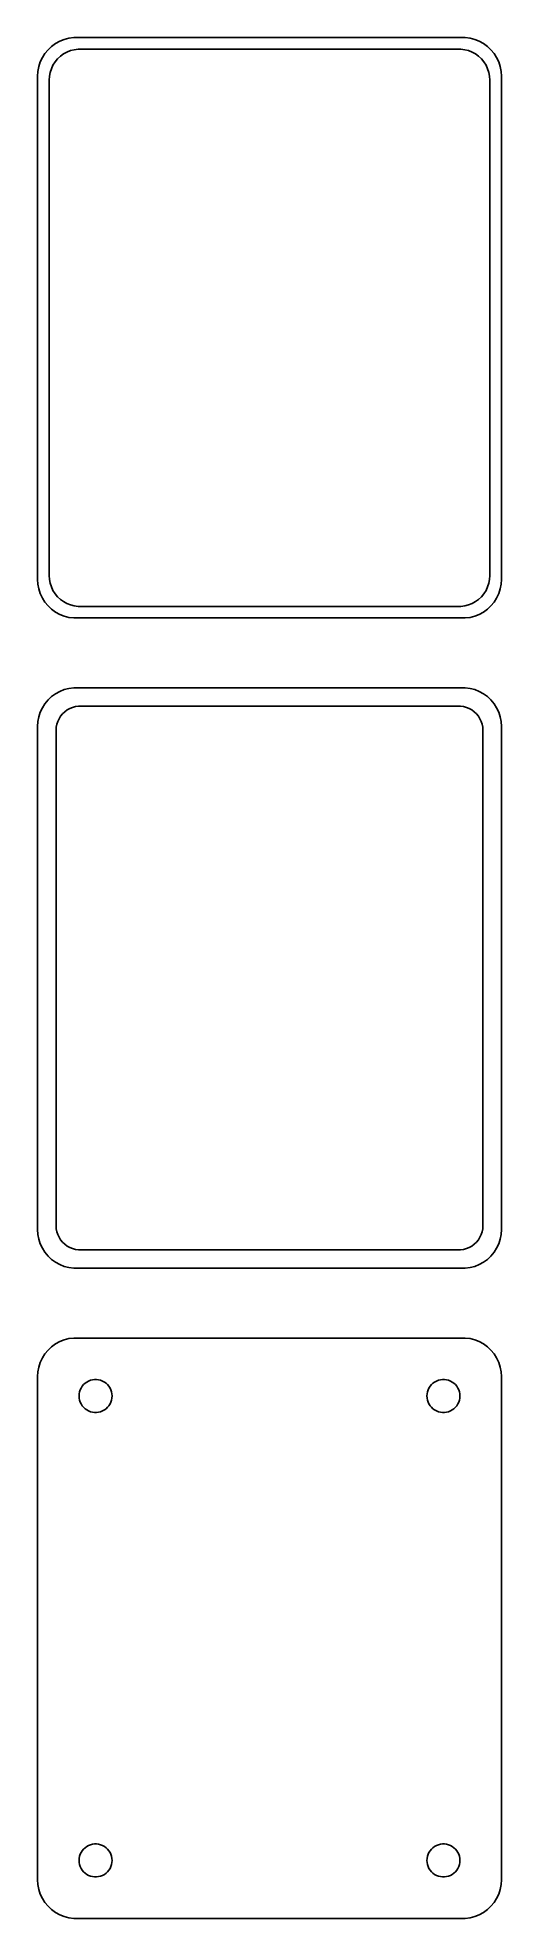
# Model space of a CAD drawing. Header units: metres. Extents: x -30 to 30, y 215 to 457.
import ezdxf

# ---------------------------------------------------------------- set-up
doc = ezdxf.new("R2010")
doc.units = ezdxf.units.M

msp = doc.modelspace()

# ---------------------------------------------------------------- linework, layer by layer
for p, q in [((-27.1289, 457.024), (-27.6791, 456.722)), ((-26.5451, 457.255), (-27.1289, 457.024)), ((-25.9369, 457.411), (-26.5451, 457.255)), ((-25.3139, 457.49), (-25.9369, 457.411)), ((25.3139, 457.49), (-25.3139, 457.49)), ((25.9369, 457.411), (25.3139, 457.49)), ((26.5451, 457.255), (25.9369, 457.411)), ((27.1289, 457.024), (26.5451, 457.255)), ((27.6791, 456.722), (27.1289, 457.024)), ((-29.3815, 454.909), (-29.6489, 454.341)), ((-29.0451, 455.439), (-29.3815, 454.909)), ((-28.6448, 455.923), (-29.0451, 455.439)), ((-28.1871, 456.353), (-28.6448, 455.923)), ((-27.6791, 456.722), (-28.1871, 456.353)), ((-27.7361, 454.351), (-27.4159, 454.738)), ((-27.4159, 454.738), (-27.0497, 455.082)), ((-27.0497, 455.082), (-26.6433, 455.377)), ((-26.6433, 455.377), (-26.2031, 455.619)), ((-26.2031, 455.619), (-25.7361, 455.804)), ((-25.7361, 455.804), (-25.2495, 455.929)), ((-25.2495, 455.929), (-24.7512, 455.992)), ((-24.7512, 455.992), (24.7512, 455.992)), ((24.7512, 455.992), (25.2495, 455.929)), ((25.2495, 455.929), (25.7361, 455.804)), ((25.7361, 455.804), (26.2031, 455.619)), ((26.2031, 455.619), (26.6433, 455.377)), ((26.6433, 455.377), (27.0497, 455.082)), ((27.0497, 455.082), (27.4159, 454.738)), ((27.4159, 454.738), (27.7361, 454.351)), ((28.1871, 456.353), (27.6791, 456.722)), ((28.6448, 455.923), (28.1871, 456.353)), ((29.0451, 455.439), (28.6448, 455.923)), ((29.3815, 454.909), (29.0451, 455.439)), ((29.6489, 454.341), (29.3815, 454.909)), ((-29.9606, 453.127), (-30, 452.5)), ((-30, 452.5), (-30, 387.5)), ((-29.8429, 453.743), (-29.9606, 453.127)), ((-29.6489, 454.341), (-29.8429, 453.743)), ((-28.5, 452), (-28.4684, 452.501)), ((-28.5, 388), (-28.5, 452)), ((-28.4684, 452.501), (-28.3743, 452.995)), ((-28.3743, 452.995), (-28.2191, 453.472)), ((-28.2191, 453.472), (-28.0052, 453.927)), ((-28.0052, 453.927), (-27.7361, 454.351)), ((27.7361, 454.351), (28.0052, 453.927)), ((28.0052, 453.927), (28.2191, 453.472)), ((28.2191, 453.472), (28.3743, 452.995)), ((28.3743, 452.995), (28.4684, 452.501)), ((28.4684, 452.501), (28.5, 452)), ((28.5, 452), (28.5, 388)), ((29.8429, 453.743), (29.6489, 454.341)), ((29.9606, 453.127), (29.8429, 453.743)), ((30, 452.5), (29.9606, 453.127)), ((30, 387.5), (30, 452.5)), ((-30, 387.5), (-29.9606, 386.873)), ((-29.9606, 386.873), (-29.8429, 386.257)), ((-28.4684, 387.499), (-28.5, 388)), ((-28.3743, 387.005), (-28.4684, 387.499)), ((-28.2191, 386.528), (-28.3743, 387.005)), ((-28.0052, 386.073), (-28.2191, 386.528)), ((28.2191, 386.528), (28.0052, 386.073)), ((28.3743, 387.005), (28.2191, 386.528)), ((28.4684, 387.499), (28.3743, 387.005)), ((28.5, 388), (28.4684, 387.499)), ((29.8429, 386.257), (29.9606, 386.873)), ((29.9606, 386.873), (30, 387.5)), ((-29.8429, 386.257), (-29.6489, 385.659)), ((-29.6489, 385.659), (-29.3815, 385.091)), ((-29.3815, 385.091), (-29.0451, 384.561)), ((-29.0451, 384.561), (-28.6448, 384.077)), ((-28.6448, 384.077), (-28.1871, 383.647)), ((-27.7361, 385.649), (-28.0052, 386.073)), ((-27.4159, 385.262), (-27.7361, 385.649)), ((-27.0497, 384.918), (-27.4159, 385.262)), ((-26.6433, 384.623), (-27.0497, 384.918)), ((-26.2031, 384.381), (-26.6433, 384.623)), ((-25.7361, 384.196), (-26.2031, 384.381)), ((-25.2495, 384.071), (-25.7361, 384.196)), ((-24.7512, 384.008), (-25.2495, 384.071)), ((24.7512, 384.008), (-24.7512, 384.008)), ((25.2495, 384.071), (24.7512, 384.008)), ((25.7361, 384.196), (25.2495, 384.071)), ((26.2031, 384.381), (25.7361, 384.196)), ((26.6433, 384.623), (26.2031, 384.381)), ((27.0497, 384.918), (26.6433, 384.623)), ((27.4159, 385.262), (27.0497, 384.918)), ((27.7361, 385.649), (27.4159, 385.262)), ((28.0052, 386.073), (27.7361, 385.649)), ((28.1871, 383.647), (28.6448, 384.077)), ((28.6448, 384.077), (29.0451, 384.561)), ((29.0451, 384.561), (29.3815, 385.091)), ((29.3815, 385.091), (29.6489, 385.659)), ((29.6489, 385.659), (29.8429, 386.257)), ((-28.1871, 383.647), (-27.6791, 383.278)), ((-27.6791, 383.278), (-27.1289, 382.976)), ((-27.1289, 382.976), (-26.5451, 382.745)), ((-26.5451, 382.745), (-25.9369, 382.589)), ((-25.9369, 382.589), (-25.3139, 382.51)), ((-25.3139, 382.51), (25.3139, 382.51)), ((25.3139, 382.51), (25.9369, 382.589)), ((25.9369, 382.589), (26.5451, 382.745)), ((26.5451, 382.745), (27.1289, 382.976)), ((27.1289, 382.976), (27.6791, 383.278)), ((27.6791, 383.278), (28.1871, 383.647)), ((-28.6448, 371.923), (-29.0451, 371.439)), ((-28.1871, 372.353), (-28.6448, 371.923)), ((-27.6791, 372.722), (-28.1871, 372.353)), ((-27.1289, 373.024), (-27.6791, 372.722)), ((-26.5451, 373.255), (-27.1289, 373.024)), ((-25.9369, 373.411), (-26.5451, 373.255)), ((-25.3139, 373.49), (-25.9369, 373.411)), ((25.3139, 373.49), (-25.3139, 373.49)), ((25.9369, 373.411), (25.3139, 373.49)), ((26.5451, 373.255), (25.9369, 373.411)), ((27.1289, 373.024), (26.5451, 373.255)), ((27.6791, 372.722), (27.1289, 373.024)), ((28.1871, 372.353), (27.6791, 372.722)), ((28.6448, 371.923), (28.1871, 372.353)), ((29.0451, 371.439), (28.6448, 371.923)), ((-29.8429, 369.743), (-29.9606, 369.127)), ((-29.6489, 370.341), (-29.8429, 369.743)), ((-29.3815, 370.909), (-29.6489, 370.341)), ((-29.0451, 371.439), (-29.3815, 370.909)), ((-27.3943, 369.146), (-27.2279, 369.5)), ((-27.2279, 369.5), (-27.0184, 369.83)), ((-27.0184, 369.83), (-26.7692, 370.131)), ((-26.7692, 370.131), (-26.4842, 370.399)), ((-26.4842, 370.399), (-26.168, 370.628)), ((-26.168, 370.628), (-25.8254, 370.817)), ((-25.8254, 370.817), (-25.4619, 370.961)), ((-25.4619, 370.961), (-25.0833, 371.058)), ((-25.0833, 371.058), (-24.6954, 371.107)), ((-24.6954, 371.107), (24.6954, 371.107)), ((24.6954, 371.107), (25.0833, 371.058)), ((25.0833, 371.058), (25.4619, 370.961)), ((25.4619, 370.961), (25.8254, 370.817)), ((25.8254, 370.817), (26.168, 370.628)), ((26.168, 370.628), (26.4842, 370.399)), ((26.4842, 370.399), (26.7692, 370.131)), ((26.7692, 370.131), (27.0184, 369.83)), ((27.0184, 369.83), (27.2279, 369.5)), ((27.2279, 369.5), (27.3943, 369.146)), ((29.3815, 370.909), (29.0451, 371.439)), ((29.6489, 370.341), (29.3815, 370.909)), ((29.8429, 369.743), (29.6489, 370.341)), ((29.9606, 369.127), (29.8429, 369.743)), ((-29.9606, 369.127), (-30, 368.5)), ((-30, 368.5), (-30, 303.5)), ((-27.6129, 368), (-27.5884, 368.39)), ((-27.6129, 304), (-27.6129, 368)), ((-27.5884, 368.39), (-27.5151, 368.774)), ((-27.5151, 368.774), (-27.3943, 369.146)), ((27.3943, 369.146), (27.5151, 368.774)), ((27.5151, 368.774), (27.5884, 368.39)), ((27.5884, 368.39), (27.6129, 368)), ((27.6129, 368), (27.6129, 304)), ((30, 368.5), (29.9606, 369.127)), ((30, 303.5), (30, 368.5)), ((-27.5884, 303.61), (-27.6129, 304)), ((27.6129, 304), (27.5884, 303.61)), ((-30, 303.5), (-29.9606, 302.873)), ((-29.9606, 302.873), (-29.8429, 302.257)), ((-29.8429, 302.257), (-29.6489, 301.659)), ((-29.6489, 301.659), (-29.3815, 301.091)), ((-27.5151, 303.226), (-27.5884, 303.61)), ((-27.3943, 302.854), (-27.5151, 303.226)), ((-27.2279, 302.5), (-27.3943, 302.854)), ((-27.0184, 302.17), (-27.2279, 302.5)), ((-26.7692, 301.869), (-27.0184, 302.17)), ((-26.4842, 301.601), (-26.7692, 301.869)), ((-26.168, 301.372), (-26.4842, 301.601)), ((-25.8254, 301.183), (-26.168, 301.372)), ((26.168, 301.372), (25.8254, 301.183)), ((26.4842, 301.601), (26.168, 301.372)), ((26.7692, 301.869), (26.4842, 301.601)), ((27.0184, 302.17), (26.7692, 301.869)), ((27.2279, 302.5), (27.0184, 302.17)), ((27.3943, 302.854), (27.2279, 302.5)), ((27.5151, 303.226), (27.3943, 302.854)), ((27.5884, 303.61), (27.5151, 303.226)), ((29.3815, 301.091), (29.6489, 301.659)), ((29.6489, 301.659), (29.8429, 302.257)), ((29.8429, 302.257), (29.9606, 302.873)), ((29.9606, 302.873), (30, 303.5)), ((-29.3815, 301.091), (-29.0451, 300.561)), ((-29.0451, 300.561), (-28.6448, 300.077)), ((-28.6448, 300.077), (-28.1871, 299.647)), ((-28.1871, 299.647), (-27.6791, 299.278)), ((-27.6791, 299.278), (-27.1289, 298.976)), ((-27.1289, 298.976), (-26.5451, 298.745)), ((-25.4619, 301.039), (-25.8254, 301.183)), ((-25.0833, 300.942), (-25.4619, 301.039)), ((-24.6954, 300.893), (-25.0833, 300.942)), ((24.6954, 300.893), (-24.6954, 300.893)), ((25.0833, 300.942), (24.6954, 300.893)), ((25.4619, 301.039), (25.0833, 300.942)), ((25.8254, 301.183), (25.4619, 301.039)), ((26.5451, 298.745), (27.1289, 298.976)), ((27.1289, 298.976), (27.6791, 299.278)), ((27.6791, 299.278), (28.1871, 299.647)), ((28.1871, 299.647), (28.6448, 300.077)), ((28.6448, 300.077), (29.0451, 300.561)), ((29.0451, 300.561), (29.3815, 301.091)), ((-26.5451, 298.745), (-25.9369, 298.589)), ((-25.9369, 298.589), (-25.3139, 298.51)), ((-25.3139, 298.51), (25.3139, 298.51)), ((25.3139, 298.51), (25.9369, 298.589)), ((25.9369, 298.589), (26.5451, 298.745)), ((-26.5451, 289.255), (-27.1289, 289.024)), ((-25.9369, 289.411), (-26.5451, 289.255)), ((-25.3139, 289.49), (-25.9369, 289.411)), ((25.3139, 289.49), (-25.3139, 289.49)), ((25.9369, 289.411), (25.3139, 289.49)), ((26.5451, 289.255), (25.9369, 289.411)), ((27.1289, 289.024), (26.5451, 289.255)), ((-29.3815, 286.909), (-29.6489, 286.341)), ((-29.0451, 287.439), (-29.3815, 286.909)), ((-28.6448, 287.923), (-29.0451, 287.439)), ((-28.1871, 288.353), (-28.6448, 287.923)), ((-27.6791, 288.722), (-28.1871, 288.353)), ((-27.1289, 289.024), (-27.6791, 288.722)), ((27.6791, 288.722), (27.1289, 289.024)), ((28.1871, 288.353), (27.6791, 288.722)), ((28.6448, 287.923), (28.1871, 288.353)), ((29.0451, 287.439), (28.6448, 287.923)), ((29.3815, 286.909), (29.0451, 287.439)), ((29.6489, 286.341), (29.3815, 286.909)), ((-29.9606, 285.127), (-30, 284.5)), ((-30, 284.5), (-30, 219.5)), ((-29.8429, 285.743), (-29.9606, 285.127)), ((-29.6489, 286.341), (-29.8429, 285.743)), ((29.8429, 285.743), (29.6489, 286.341)), ((29.9606, 285.127), (29.8429, 285.743)), ((30, 284.5), (29.9606, 285.127)), ((30, 219.5), (30, 284.5)), ((-24.6353, 282), (-24.6185, 282.268)), ((-24.6185, 281.732), (-24.6353, 282)), ((-24.6185, 282.268), (-24.5682, 282.531)), ((-24.5682, 282.531), (-24.4853, 282.786)), ((-24.4853, 282.786), (-24.3712, 283.029)), ((-24.3712, 283.029), (-24.2275, 283.255)), ((-24.2275, 283.255), (-24.0565, 283.462)), ((-24.0565, 283.462), (-23.8611, 283.645)), ((-23.8611, 283.645), (-23.6441, 283.803)), ((-23.6441, 283.803), (-23.4091, 283.932)), ((-23.4091, 283.932), (-23.1598, 284.031)), ((-23.1598, 284.031), (-22.9001, 284.097)), ((-22.9001, 284.097), (-22.6341, 284.131)), ((-22.6341, 284.131), (-22.3659, 284.131)), ((-22.3659, 284.131), (-22.0999, 284.097)), ((-22.0999, 284.097), (-21.8401, 284.031)), ((-21.8401, 284.031), (-21.5908, 283.932)), ((-21.5908, 283.932), (-21.3559, 283.803)), ((-21.3559, 283.803), (-21.1389, 283.645)), ((-21.1389, 283.645), (-20.9434, 283.462)), ((-20.9434, 283.462), (-20.7725, 283.255)), ((-20.7725, 283.255), (-20.6288, 283.029)), ((-20.6288, 283.029), (-20.5146, 282.786)), ((-20.5146, 282.786), (-20.4318, 282.531)), ((-20.4318, 282.531), (-20.3815, 282.268)), ((-20.3815, 282.268), (-20.3647, 282)), ((-20.3647, 282), (-20.3815, 281.732)), ((20.3647, 282), (20.3815, 282.268)), ((20.3815, 281.732), (20.3647, 282)), ((20.3815, 282.268), (20.4318, 282.531)), ((20.4318, 282.531), (20.5146, 282.786)), ((20.5146, 282.786), (20.6288, 283.029)), ((20.6288, 283.029), (20.7725, 283.255)), ((20.7725, 283.255), (20.9434, 283.462)), ((20.9434, 283.462), (21.1389, 283.645)), ((21.1389, 283.645), (21.3559, 283.803)), ((21.3559, 283.803), (21.5908, 283.932)), ((21.5908, 283.932), (21.8401, 284.031)), ((21.8401, 284.031), (22.0999, 284.097)), ((22.0999, 284.097), (22.3659, 284.131)), ((22.3659, 284.131), (22.6341, 284.131)), ((22.6341, 284.131), (22.9001, 284.097)), ((22.9001, 284.097), (23.1598, 284.031)), ((23.1598, 284.031), (23.4091, 283.932)), ((23.4091, 283.932), (23.6441, 283.803)), ((23.6441, 283.803), (23.8611, 283.645)), ((23.8611, 283.645), (24.0565, 283.462)), ((24.0565, 283.462), (24.2275, 283.255)), ((24.2275, 283.255), (24.3712, 283.029)), ((24.3712, 283.029), (24.4853, 282.786)), ((24.4853, 282.786), (24.5682, 282.531)), ((24.5682, 282.531), (24.6185, 282.268)), ((24.6185, 282.268), (24.6353, 282)), ((24.6353, 282), (24.6185, 281.732)), ((-24.5682, 281.469), (-24.6185, 281.732)), ((-24.4853, 281.214), (-24.5682, 281.469)), ((-24.3712, 280.971), (-24.4853, 281.214)), ((-24.2275, 280.745), (-24.3712, 280.971)), ((-24.0565, 280.538), (-24.2275, 280.745)), ((-23.8611, 280.355), (-24.0565, 280.538)), ((-23.6441, 280.197), (-23.8611, 280.355)), ((-23.4091, 280.068), (-23.6441, 280.197)), ((-23.1598, 279.969), (-23.4091, 280.068)), ((-22.9001, 279.903), (-23.1598, 279.969)), ((-22.6341, 279.869), (-22.9001, 279.903)), ((-22.3659, 279.869), (-22.6341, 279.869)), ((-22.0999, 279.903), (-22.3659, 279.869)), ((-21.8401, 279.969), (-22.0999, 279.903)), ((-21.5908, 280.068), (-21.8401, 279.969)), ((-21.3559, 280.197), (-21.5908, 280.068)), ((-21.1389, 280.355), (-21.3559, 280.197)), ((-20.9434, 280.538), (-21.1389, 280.355)), ((-20.7725, 280.745), (-20.9434, 280.538)), ((-20.6288, 280.971), (-20.7725, 280.745)), ((-20.5146, 281.214), (-20.6288, 280.971)), ((-20.4318, 281.469), (-20.5146, 281.214)), ((-20.3815, 281.732), (-20.4318, 281.469)), ((20.4318, 281.469), (20.3815, 281.732)), ((20.5146, 281.214), (20.4318, 281.469)), ((20.6288, 280.971), (20.5146, 281.214)), ((20.7725, 280.745), (20.6288, 280.971)), ((20.9434, 280.538), (20.7725, 280.745)), ((21.1389, 280.355), (20.9434, 280.538)), ((21.3559, 280.197), (21.1389, 280.355)), ((21.5908, 280.068), (21.3559, 280.197)), ((21.8401, 279.969), (21.5908, 280.068)), ((22.0999, 279.903), (21.8401, 279.969)), ((22.3659, 279.869), (22.0999, 279.903)), ((22.6341, 279.869), (22.3659, 279.869)), ((22.9001, 279.903), (22.6341, 279.869)), ((23.1598, 279.969), (22.9001, 279.903)), ((23.4091, 280.068), (23.1598, 279.969)), ((23.6441, 280.197), (23.4091, 280.068)), ((23.8611, 280.355), (23.6441, 280.197)), ((24.0565, 280.538), (23.8611, 280.355)), ((24.2275, 280.745), (24.0565, 280.538)), ((24.3712, 280.971), (24.2275, 280.745)), ((24.4853, 281.214), (24.3712, 280.971)), ((24.5682, 281.469), (24.4853, 281.214)), ((24.6185, 281.732), (24.5682, 281.469)), ((-24.0565, 223.462), (-23.8611, 223.645)), ((-23.8611, 223.645), (-23.6441, 223.803)), ((-23.6441, 223.803), (-23.4091, 223.932)), ((-23.4091, 223.932), (-23.1598, 224.031)), ((-23.1598, 224.031), (-22.9001, 224.097)), ((-22.9001, 224.097), (-22.6341, 224.131)), ((-22.6341, 224.131), (-22.3659, 224.131)), ((-22.3659, 224.131), (-22.0999, 224.097)), ((-22.0999, 224.097), (-21.8401, 224.031)), ((-21.8401, 224.031), (-21.5908, 223.932)), ((-21.5908, 223.932), (-21.3559, 223.803)), ((-21.3559, 223.803), (-21.1389, 223.645)), ((-21.1389, 223.645), (-20.9434, 223.462)), ((20.9434, 223.462), (21.1389, 223.645)), ((21.1389, 223.645), (21.3559, 223.803)), ((21.3559, 223.803), (21.5908, 223.932)), ((21.5908, 223.932), (21.8401, 224.031)), ((21.8401, 224.031), (22.0999, 224.097)), ((22.0999, 224.097), (22.3659, 224.131)), ((22.3659, 224.131), (22.6341, 224.131)), ((22.6341, 224.131), (22.9001, 224.097)), ((22.9001, 224.097), (23.1598, 224.031)), ((23.1598, 224.031), (23.4091, 223.932)), ((23.4091, 223.932), (23.6441, 223.803)), ((23.6441, 223.803), (23.8611, 223.645)), ((23.8611, 223.645), (24.0565, 223.462)), ((-24.6353, 222), (-24.6185, 222.268)), ((-24.6185, 221.732), (-24.6353, 222)), ((-24.6185, 222.268), (-24.5682, 222.531)), ((-24.5682, 221.469), (-24.6185, 221.732)), ((-24.5682, 222.531), (-24.4853, 222.786)), ((-24.4853, 221.214), (-24.5682, 221.469)), ((-24.4853, 222.786), (-24.3712, 223.029)), ((-24.3712, 220.971), (-24.4853, 221.214)), ((-24.3712, 223.029), (-24.2275, 223.255)), ((-24.2275, 223.255), (-24.0565, 223.462)), ((-20.9434, 223.462), (-20.7725, 223.255)), ((-20.7725, 223.255), (-20.6288, 223.029)), ((-20.6288, 223.029), (-20.5146, 222.786)), ((-20.5146, 221.214), (-20.6288, 220.971)), ((-20.5146, 222.786), (-20.4318, 222.531)), ((-20.4318, 221.469), (-20.5146, 221.214)), ((-20.4318, 222.531), (-20.3815, 222.268)), ((-20.3815, 221.732), (-20.4318, 221.469)), ((-20.3815, 222.268), (-20.3647, 222)), ((-20.3647, 222), (-20.3815, 221.732)), ((20.3647, 222), (20.3815, 222.268)), ((20.3815, 221.732), (20.3647, 222)), ((20.3815, 222.268), (20.4318, 222.531)), ((20.4318, 221.469), (20.3815, 221.732)), ((20.4318, 222.531), (20.5146, 222.786)), ((20.5146, 221.214), (20.4318, 221.469)), ((20.5146, 222.786), (20.6288, 223.029)), ((20.6288, 220.971), (20.5146, 221.214)), ((20.6288, 223.029), (20.7725, 223.255)), ((20.7725, 223.255), (20.9434, 223.462)), ((24.0565, 223.462), (24.2275, 223.255)), ((24.2275, 223.255), (24.3712, 223.029)), ((24.3712, 223.029), (24.4853, 222.786)), ((24.4853, 221.214), (24.3712, 220.971)), ((24.4853, 222.786), (24.5682, 222.531)), ((24.5682, 221.469), (24.4853, 221.214)), ((24.5682, 222.531), (24.6185, 222.268)), ((24.6185, 221.732), (24.5682, 221.469)), ((24.6185, 222.268), (24.6353, 222)), ((24.6353, 222), (24.6185, 221.732)), ((-30, 219.5), (-29.9606, 218.873)), ((-29.9606, 218.873), (-29.8429, 218.257)), ((-24.2275, 220.745), (-24.3712, 220.971)), ((-24.0565, 220.538), (-24.2275, 220.745)), ((-23.8611, 220.355), (-24.0565, 220.538)), ((-23.6441, 220.197), (-23.8611, 220.355)), ((-23.4091, 220.068), (-23.6441, 220.197)), ((-23.1598, 219.969), (-23.4091, 220.068)), ((-22.9001, 219.903), (-23.1598, 219.969)), ((-22.6341, 219.869), (-22.9001, 219.903)), ((-22.3659, 219.869), (-22.6341, 219.869)), ((-22.0999, 219.903), (-22.3659, 219.869)), ((-21.8401, 219.969), (-22.0999, 219.903)), ((-21.5908, 220.068), (-21.8401, 219.969)), ((-21.3559, 220.197), (-21.5908, 220.068)), ((-21.1389, 220.355), (-21.3559, 220.197)), ((-20.9434, 220.538), (-21.1389, 220.355)), ((-20.7725, 220.745), (-20.9434, 220.538)), ((-20.6288, 220.971), (-20.7725, 220.745)), ((20.7725, 220.745), (20.6288, 220.971)), ((20.9434, 220.538), (20.7725, 220.745)), ((21.1389, 220.355), (20.9434, 220.538)), ((21.3559, 220.197), (21.1389, 220.355)), ((21.5908, 220.068), (21.3559, 220.197)), ((21.8401, 219.969), (21.5908, 220.068)), ((22.0999, 219.903), (21.8401, 219.969)), ((22.3659, 219.869), (22.0999, 219.903)), ((22.6341, 219.869), (22.3659, 219.869)), ((22.9001, 219.903), (22.6341, 219.869)), ((23.1598, 219.969), (22.9001, 219.903)), ((23.4091, 220.068), (23.1598, 219.969)), ((23.6441, 220.197), (23.4091, 220.068)), ((23.8611, 220.355), (23.6441, 220.197)), ((24.0565, 220.538), (23.8611, 220.355)), ((24.2275, 220.745), (24.0565, 220.538)), ((24.3712, 220.971), (24.2275, 220.745)), ((29.8429, 218.257), (29.9606, 218.873)), ((29.9606, 218.873), (30, 219.5)), ((-29.8429, 218.257), (-29.6489, 217.659)), ((-29.6489, 217.659), (-29.3815, 217.091)), ((-29.3815, 217.091), (-29.0451, 216.561)), ((-29.0451, 216.561), (-28.6448, 216.077)), ((28.6448, 216.077), (29.0451, 216.561)), ((29.0451, 216.561), (29.3815, 217.091)), ((29.3815, 217.091), (29.6489, 217.659)), ((29.6489, 217.659), (29.8429, 218.257)), ((-28.6448, 216.077), (-28.1871, 215.647)), ((-28.1871, 215.647), (-27.6791, 215.278)), ((-27.6791, 215.278), (-27.1289, 214.976)), ((-27.1289, 214.976), (-26.5451, 214.745)), ((-26.5451, 214.745), (-25.9369, 214.589)), ((-25.9369, 214.589), (-25.3139, 214.51)), ((-25.3139, 214.51), (25.3139, 214.51)), ((25.3139, 214.51), (25.9369, 214.589)), ((25.9369, 214.589), (26.5451, 214.745)), ((26.5451, 214.745), (27.1289, 214.976)), ((27.1289, 214.976), (27.6791, 215.278)), ((27.6791, 215.278), (28.1871, 215.647)), ((28.1871, 215.647), (28.6448, 216.077))]:
    msp.add_line(p, q)

doc.saveas('drawing.dxf')
